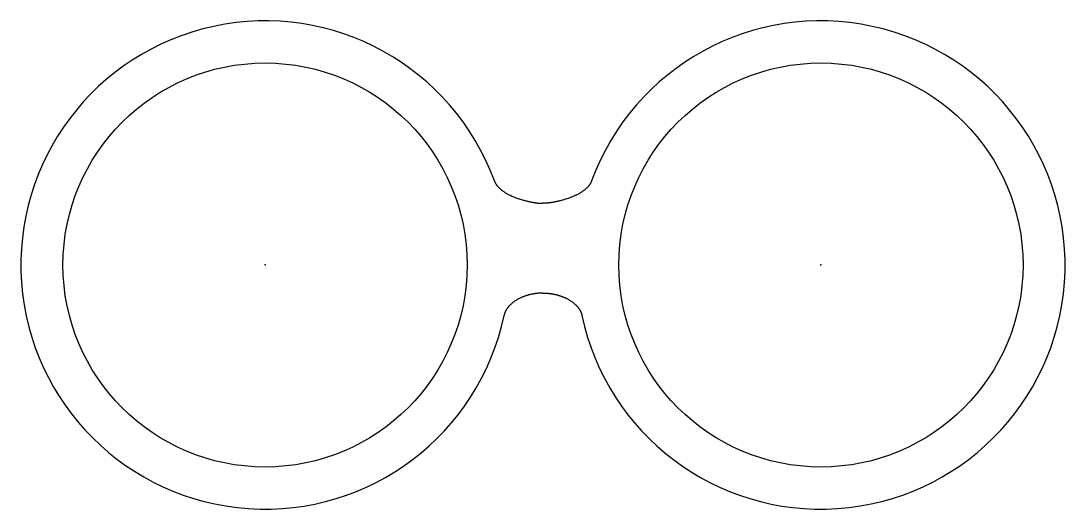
# Model space of a CAD drawing. Header units: millimetres. Extents: x -142 to 43, y -44 to 43.
import ezdxf

# ---------------------------------------------------------------- set-up
doc = ezdxf.new("R2010")
doc.units = ezdxf.units.MM
doc.layers.get('0').update_dxf_attribs({"linetype": 'CONTINUOUS'})

msp = doc.modelspace()

# ---------------------------------------------------------------- linework, layer by layer
msp.add_line((-49.54, -5), (-49.46, -5))
for centre in [(-99, 0), (0, 0)]:
    msp.add_circle(centre, 36)
for centre, start, end in [((-99, 0), 20.1713, 348.0595), ((0, 0), -168.0595, 159.8287)]:
    msp.add_arc(centre, 43.5, start, end)
for points in [[(-58.17, 15), (-58.04, 14.66), (-57.68, 14.03), (-56.87, 13.19), (-55.31, 12.29), (-53.09, 11.52), (-51.46, 11.16), (-50.46, 11.02), (-49.82, 10.99), (-49.5, 10.99)], [(-40.83, 15), (-40.96, 14.66), (-41.32, 14.03), (-42.13, 13.19), (-43.69, 12.29), (-45.91, 11.52), (-47.54, 11.16), (-48.54, 11.02), (-49.18, 10.99), (-49.5, 10.99)]]:
    msp.add_open_spline(points, degree=5)
for points in [[(-49.54, -5), (-49.93, -5), (-50.72, -5.04), (-51.9, -5.23), (-53.37, -5.7), (-54.91, -6.59), (-55.8, -7.49), (-56.22, -8.22), (-56.39, -8.74), (-56.44, -9)], [(-49.46, -5), (-49.07, -5), (-48.28, -5.04), (-47.1, -5.23), (-45.63, -5.7), (-44.09, -6.59), (-43.2, -7.49), (-42.78, -8.22), (-42.61, -8.74), (-42.56, -9)]]:
    msp.add_open_spline(points, degree=5, knots=[0.5019626, 0.5019626, 0.5019626, 0.5019626, 0.5019626, 0.5019626, 0.6, 0.7, 0.8, 0.9, 1, 1, 1, 1, 1, 1])
for p in [(-99, 0), (0, 0)]:
    msp.add_point(p)

doc.saveas('drawing.dxf')
